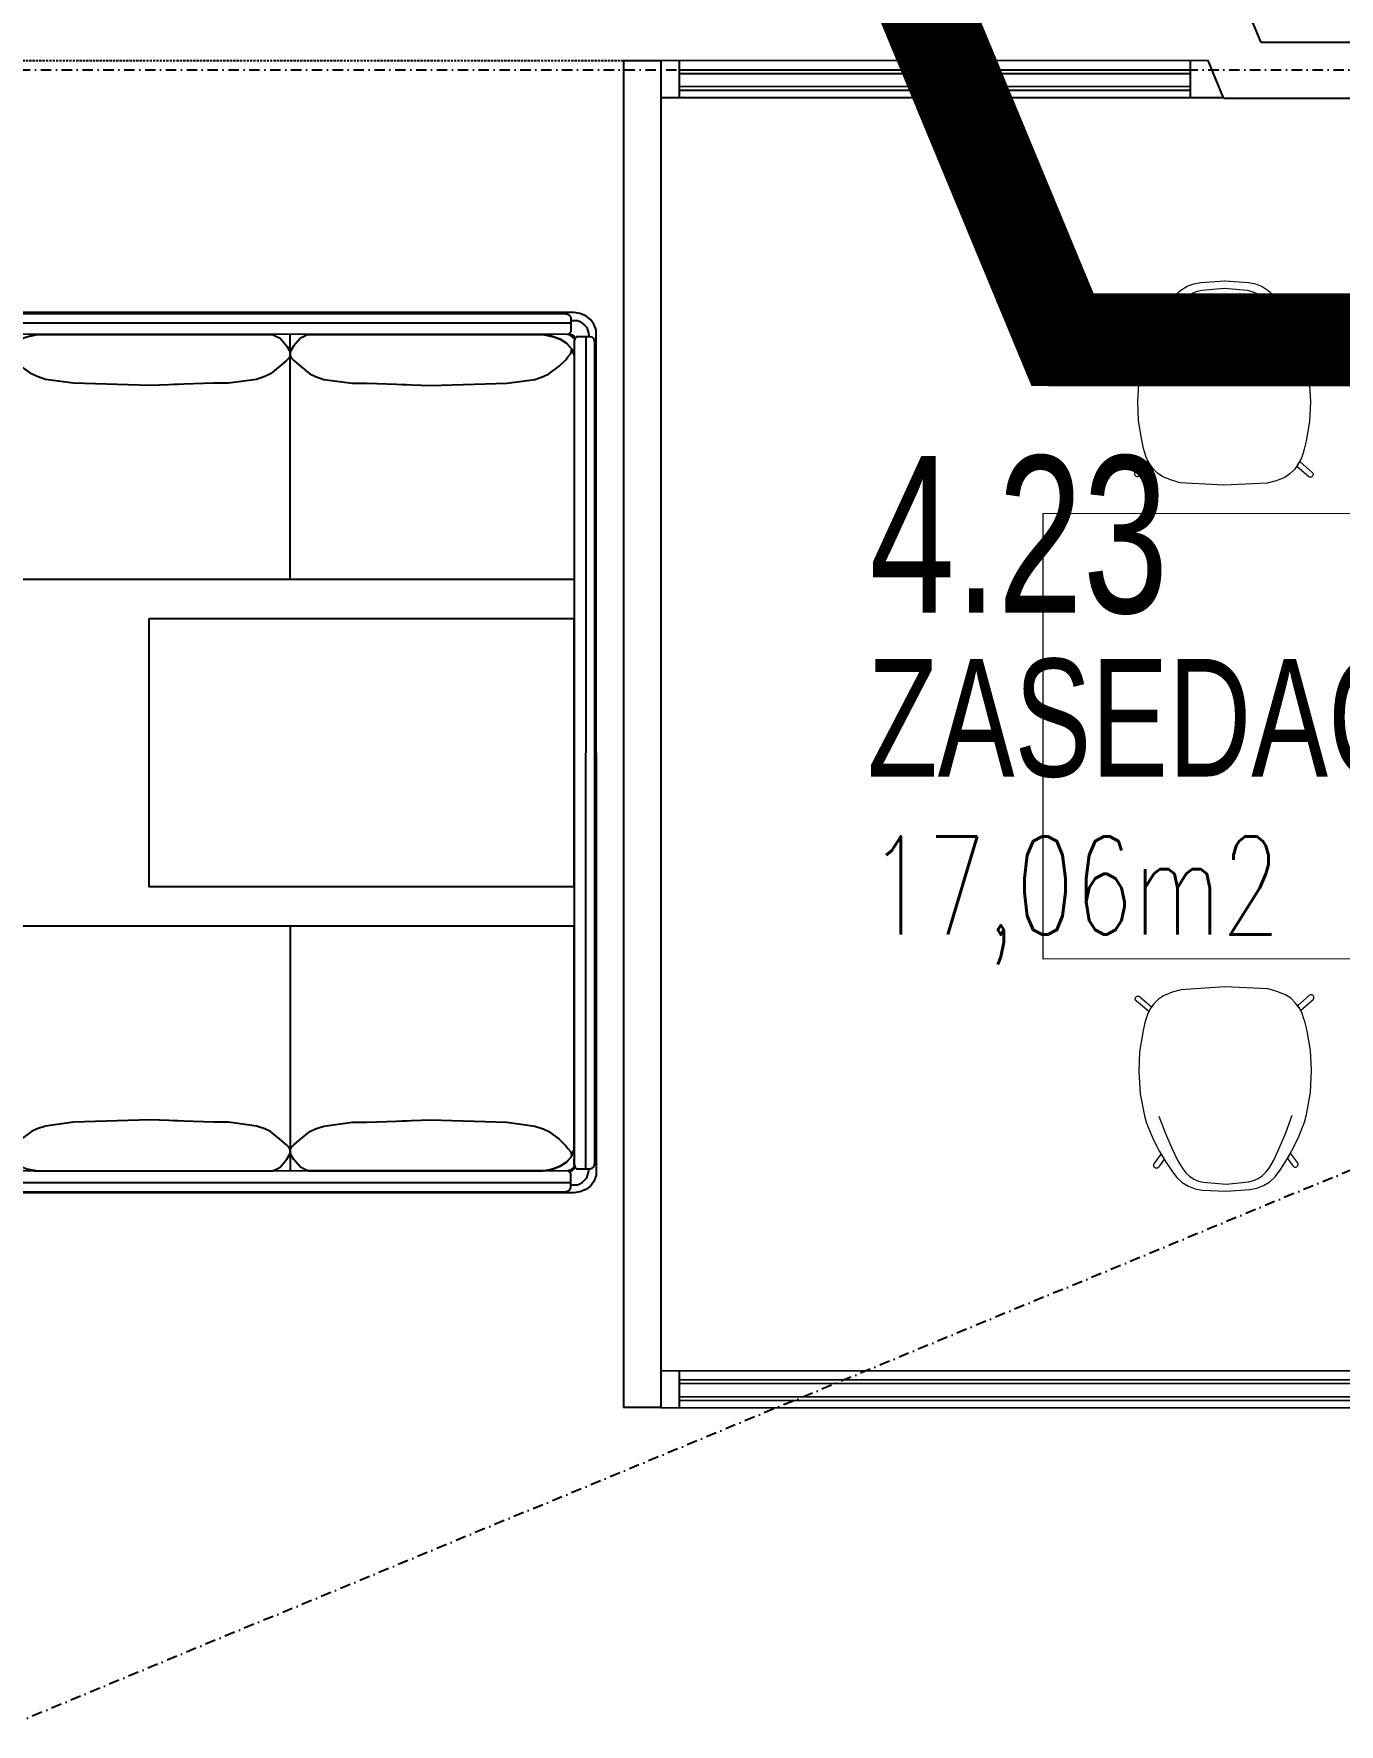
# Model space of a CAD drawing. Header units: millimetres. Extents: x -3035503 to 19821, y 792 to 235380.
# Drawn here: x -2969748 to -2966236, y 183233 to 187783 of the extents above; entities that cross this region are included whole.
import ezdxf

# ---------------------------------------------------------------- set-up
doc = ezdxf.new("R2010")
doc.units = ezdxf.units.MM
for name, pattern in [('AUSGEZOGEN', [0]), ('DA2', [0.45, 0.3, -0.15]), ('DD4', [0.8, 0.4, -0.2, 0, -0.2])]:
    doc.linetypes.add(name, pattern=pattern)
for name, color, linetype in [('ARCH_F-02-CO', 251, 'Continuous'), ('ARCH_F-04-CO', 3, 'Continuous'), ('ARCH_F-06-CO', 2, 'Continuous'), ('ARCH_F-08-CO', 252, 'Continuous'), ('ARCH_N-02-CO', 251, 'Continuous'), ('ARCH_O-06-CO', 8, 'DD4'), ('ARCH_Z-02-CO', 252, 'Continuous'), ('ARCH_Z-02-DA', 252, 'DA2'), ('ARCH_Z-06-CO', 252, 'Continuous'), ('E-04-CO', 3, 'Continuous')]:
    doc.layers.add(name, color=color, linetype=linetype)
doc.styles.add('Arial', font='arial.ttf', dxfattribs={"height": 220})
doc.styles.add('SIMPLEX', font='simplex.shx')

# ---------------------------------------------------------------- blocks, each defined once
blk = doc.blocks.new('TT')
at = {"layer": 'ARCH_N-02-CO', "linetype": 'Continuous'}
for p, q in [((-43853.5, -74917.5), (-43853.5, -74257.8)), ((-43853.5, -75850.8), (-43853.5, -76510.5))]:
    blk.add_line(p, q, dxfattribs=at)
for points in [[(-43089.2, -74199.2), (-44617.5, -74199.2), (-44633, -74202.3), (-44648.6, -74208.5), (-44661, -74217.8), (-44670.3, -74230.2), (-44676.5, -74245.8), (-44676.5, -74261.2), (-44676.5, -74889.8), (-44682.7, -74896), (-44685.9, -74905.3), (-44682.7, -74914.6), (-44676.5, -74924), (-44673.5, -74924), (-44673.5, -74924)], [(-43030.1, -75384.2), (-43030.1, -74261.2), (-43030.1, -74245.8), (-43036.5, -74230.2), (-43045.8, -74217.8), (-43058.2, -74208.5), (-43073.8, -74202.3), (-43089.2, -74199.2), (-43163.4, -74199.2)], [(-44658, -74264.4), (-44657.9, -74261.2), (-44656.3, -74248.8), (-44651.7, -74239.6), (-44645.5, -74233.4), (-44637.7, -74225.6), (-44626.8, -74220.9), (-44608.1, -74220.9)], [(-44618.5, -74269.6), (-44618.2, -74269.2), (-44606.6, -74260.6), (-44599.7, -74258.2)], [(-43806.3, -74258.2), (-43173.6, -74258.2), (-43145, -74264.3), (-43127.3, -74271.1), (-43109.9, -74281.6), (-43096.7, -74297.1), (-43089.4, -74316.1), (-43089.4, -74917.5), (-44617.5, -74917.5), (-44617.5, -74316.1), (-44610.3, -74297.1), (-44597, -74281.6), (-44579.7, -74271.1), (-44562, -74264.3), (-44533.4, -74258.2), (-43900.7, -74258.2)], [(-44154.6, -74393.2), (-44230.7, -74396.1), (-44436.2, -74389.2), (-44511.7, -74379.2), (-44534.4, -74371.7), (-44549.5, -74364.1), (-44577.2, -74343.9), (-44594.7, -74326.2), (-44600.1, -74318.7), (-44608.8, -74309.9), (-44611.2, -74298.2), (-44597.8, -74282.5), (-44579.7, -74271.1), (-44562, -74264.3), (-44542, -74258.2), (-44154.6, -74258.2)], [(-44608.1, -74227), (-43098.2, -74227)], [(-44166.2, -74258.2), (-43900.7, -74258.2), (-43890.8, -74263.4), (-43880.8, -74268.5), (-43862.3, -74289.8), (-43853.5, -74304.9), (-43853.5, -74316.2), (-43857.3, -74322.5), (-43863.5, -74328.8), (-43881.2, -74343.9), (-43906.4, -74364.1), (-43921.5, -74371.7), (-43944.2, -74379.2), (-44019.8, -74389.2), (-44060, -74389.2), (-44166.2, -74393.2)], [(-43540.8, -74258.2), (-43806.3, -74258.2), (-43816.2, -74263.4), (-43826.1, -74268.5), (-43844.7, -74289.8), (-43853.5, -74304.9), (-43853.5, -74316.2), (-43849.6, -74322.5), (-43843.4, -74328.8), (-43825.8, -74343.9), (-43800.5, -74364.1), (-43785.4, -74371.7), (-43762.7, -74379.2), (-43687.2, -74389.2), (-43646.9, -74389.2), (-43540.8, -74393.2)], [(-43552.3, -74393.2), (-43476.2, -74396.1), (-43270.8, -74389.2), (-43195.2, -74379.2), (-43172.5, -74371.7), (-43157.4, -74364.1), (-43129.7, -74343.9), (-43112.2, -74326.2), (-43106.8, -74318.7), (-43098.2, -74309.9), (-43095.7, -74298.2), (-43109.1, -74282.5), (-43127.3, -74271.1), (-43145, -74264.3), (-43164.9, -74258.2), (-43552.3, -74258.2)], [(-43088.5, -74269.6), (-43088.7, -74269.2), (-43100.4, -74260.6), (-43107.3, -74258.2)], [(-43104.4, -74257.5), (-43101.8, -74257.8), (-43099, -74257.9), (-43094.4, -74259.6), (-43089.5, -74263.8), (-43088.9, -74270.6), (-43089, -74275.4), (-43089, -74291.3)], [(-43098.9, -74220.9), (-43089.5, -74220.9), (-43080.2, -74220.9), (-43074.4, -74223.6), (-43067.5, -74227.6), (-43061.6, -74233.4), (-43055.4, -74239.6), (-43052.2, -74248.8), (-43050.6, -74255), (-43049.2, -74264.4)], [(-44648.6, -74264.4), (-44648.6, -75029.8)], [(-43058.3, -74264.4), (-43058.3, -75384.2)], [(-43030.1, -75384.2), (-43030.1, -76507.1), (-43030.1, -76522.5), (-43036.5, -76538.1), (-43045.8, -76550.5), (-43058.2, -76559.8), (-43073.8, -76566), (-43089.2, -76569.2), (-43163.4, -76569.2)], [(-43058.3, -76503.9), (-43058.3, -75384.2)], [(-44648.6, -76503.9), (-44648.6, -75738.5)], [(-44617.5, -75800.7), (-44617.5, -75800.8), (-44617.5, -76452.2), (-44610.3, -76471.3), (-44597, -76486.7), (-44579.7, -76497.2), (-44562, -76504), (-44533.4, -76510.1), (-43900.7, -76510.1)], [(-43089.2, -76569.2), (-44617.5, -76569.2), (-44633, -76566), (-44648.6, -76559.8), (-44661, -76550.5), (-44670.3, -76538.1), (-44676.5, -76522.5), (-44676.5, -76507.1), (-44676.5, -75878.5), (-44682.7, -75872.3), (-44685.9, -75863), (-44682.7, -75853.7), (-44676.5, -75844.3), (-44673.5, -75844.3), (-44673.5, -75844.3)], [(-43806.3, -76510.1), (-43173.6, -76510.1), (-43145, -76504), (-43127.3, -76497.2), (-43109.9, -76486.7), (-43096.7, -76471.3), (-43089.4, -76452.2), (-43089.4, -75850.8), (-44617.5, -75850.8), (-44617.5, -76452.2), (-44610.3, -76471.3), (-44597, -76486.7), (-44579.7, -76497.2), (-44562, -76504), (-44533.4, -76510.1), (-43900.7, -76510.1)], [(-44154.6, -76375.1), (-44230.7, -76372.2), (-44436.2, -76379.1), (-44511.7, -76389.1), (-44534.4, -76396.6), (-44549.5, -76404.2), (-44577.2, -76424.4), (-44594.7, -76442.1), (-44600.1, -76449.6), (-44608.8, -76458.4), (-44611.2, -76470.1), (-44597.8, -76485.8), (-44579.7, -76497.2), (-44562, -76504), (-44542, -76510.1), (-44154.6, -76510.1)], [(-44166.2, -76510.1), (-43900.7, -76510.1), (-43890.8, -76504.9), (-43880.8, -76499.8), (-43862.3, -76478.5), (-43853.5, -76463.4), (-43853.5, -76452.1), (-43857.3, -76445.8), (-43863.5, -76439.5), (-43881.2, -76424.4), (-43906.4, -76404.2), (-43921.5, -76396.6), (-43944.2, -76389.1), (-44019.8, -76379.1), (-44060, -76379.1), (-44166.2, -76375.1)], [(-43540.8, -76510.1), (-43806.3, -76510.1), (-43816.2, -76504.9), (-43826.1, -76499.8), (-43844.7, -76478.5), (-43853.5, -76463.4), (-43853.5, -76452.1), (-43849.6, -76445.8), (-43843.4, -76439.5), (-43825.8, -76424.4), (-43800.5, -76404.2), (-43785.4, -76396.6), (-43762.7, -76389.1), (-43687.2, -76379.1), (-43646.9, -76379.1), (-43540.8, -76375.1)], [(-43552.3, -76375.1), (-43476.2, -76372.2), (-43270.8, -76379.1), (-43195.2, -76389.1), (-43172.5, -76396.6), (-43157.4, -76404.2), (-43129.7, -76424.4), (-43112.2, -76442.1), (-43106.8, -76449.6), (-43098.2, -76458.4), (-43095.7, -76470.1), (-43109.1, -76485.8), (-43127.3, -76497.2), (-43145, -76504), (-43164.9, -76510.1), (-43552.3, -76510.1)], [(-43104.4, -76510.8), (-43101.8, -76510.5), (-43099, -76510.4), (-43094.4, -76508.7), (-43089.5, -76504.5), (-43088.9, -76497.7), (-43089, -76492.9), (-43089, -76477)], [(-44658, -76503.9), (-44657.9, -76507.1), (-44656.3, -76519.5), (-44651.7, -76528.7), (-44645.5, -76534.9), (-44637.7, -76542.7), (-44626.8, -76547.4), (-44608.1, -76547.4)], [(-44618.5, -76498.7), (-44618.2, -76499.1), (-44606.6, -76507.7), (-44599.7, -76510.1)], [(-43088.5, -76498.7), (-43088.7, -76499.1), (-43100.4, -76507.7), (-43107.3, -76510.1)], [(-43098.9, -76547.4), (-43089.5, -76547.4), (-43080.2, -76547.4), (-43074.4, -76544.7), (-43067.5, -76540.7), (-43061.6, -76534.9), (-43055.4, -76528.7), (-43052.2, -76519.5), (-43050.6, -76513.3), (-43049.2, -76503.9)], [(-44608.1, -76541.3), (-43098.2, -76541.3)]]:
    blk.add_lwpolyline(points, dxfattribs=at)
for points in [[(-44583.2, -74202.3), (-44583.2, -74202.3), (-43113.6, -74202.2), (-43104.4, -74204.7), (-43101.2, -74207.8), (-43098.2, -74214), (-43098.2, -74236.3), (-43098.2, -74251.3), (-43104.4, -74257.5), (-44604.9, -74258.2), (-44608.1, -74255), (-44608.1, -74211.6), (-44604.9, -74208.5), (-44601.9, -74205.4), (-44593.1, -74203.5)], [(-44661, -74264.4), (-44661, -74264.4), (-44623.7, -74264.4), (-44620.6, -74267.6), (-44617.5, -74270.6), (-44617.5, -75023.6), (-44617.5, -75026.8), (-44620.6, -75029.8), (-44648.6, -75029.8), (-44651.7, -75029.8), (-44667.3, -75029.8), (-44671.3, -75029.5), (-44673.5, -75026.9), (-44673.5, -75011.1), (-44673.5, -74280), (-44670.3, -74269), (-44665.7, -74266)], [(-43045.9, -74264.4), (-43045.9, -74264.4), (-43083.2, -74264.4), (-43086.3, -74267.6), (-43089, -74275.4), (-43089, -76492.9), (-43086.3, -76500.7), (-43083.2, -76503.9), (-43058.3, -76503.9), (-43054.9, -76503.9), (-43045.9, -76503.9), (-43041.3, -76502.3), (-43036.6, -76499.3), (-43033.5, -76488.3), (-43033.5, -74280), (-43036.6, -74269), (-43041.3, -74266)], [(-44234, -75024.2), (-44234, -75744.2), (-43089, -75744.2), (-43089, -75024.2)], [(-44661, -76503.9), (-44661, -76503.9), (-44623.7, -76503.9), (-44620.6, -76500.7), (-44617.5, -76497.7), (-44617.5, -75744.7), (-44617.5, -75741.5), (-44620.6, -75738.5), (-44648.6, -75738.5), (-44651.7, -75738.5), (-44667.3, -75738.5), (-44671.3, -75738.8), (-44673.5, -75741.4), (-44673.5, -75757.2), (-44673.5, -76488.3), (-44670.3, -76499.3), (-44665.7, -76502.3)], [(-44583.2, -76566), (-44583.2, -76566), (-43113.6, -76566.1), (-43104.4, -76563.6), (-43101.2, -76560.5), (-43098.2, -76554.3), (-43098.2, -76532), (-43098.2, -76517), (-43104.4, -76510.8), (-44604.9, -76510.1), (-44608.1, -76513.3), (-44608.1, -76556.7), (-44604.9, -76559.8), (-44601.9, -76562.9), (-44593.1, -76564.8)]]:
    blk.add_lwpolyline(points, close=True, dxfattribs=at)
blk = doc.blocks.new('WEWE')
at = {"layer": 'ARCH_N-02-CO', "linetype": 'AUSGEZOGEN', "lineweight": 20}
for p, q in [((-41440.1, -74128.6, 6520), (-41422.1, -74121.7, 6520)), ((-41422.1, -74121.7, 6520), (-41403.1, -74118, 6520)), ((-41403.1, -74118, 6520), (-41339, -74114.4, 6520)), ((-41403.1, -74118, 6520), (-41403.1, -74118, 6520)), ((-41339, -74114.4, 6520), (-41338.9, -74114.4, 6520)), ((-41338.9, -74114.4, 6520), (-41338.9, -74114.4, 6520)), ((-41338.9, -74114.4, 6520), (-41274.9, -74118.6, 6520)), ((-41274.9, -74118.6, 6520), (-41274.9, -74118.6, 6520)), ((-41274.9, -74118.6, 6520), (-41274.9, -74118.6, 6520)), ((-41274.9, -74118.6, 6520), (-41255.9, -74122.4, 6520)), ((-41255.9, -74122.4, 6520), (-41237.9, -74129.6, 6520)), ((-41499.8, -74192.7, 6520), (-41483.1, -74167, 6520)), ((-41483.1, -74167, 6520), (-41482.9, -74166.9, 6520)), ((-41482.9, -74166.9, 6520), (-41471.1, -74151.6, 6520)), ((-41482.9, -74166.9, 6520), (-41482.9, -74166.9, 6520)), ((-41471.1, -74151.6, 6520), (-41456.6, -74138.7, 6520)), ((-41456.6, -74138.7, 6520), (-41440.1, -74128.6, 6520)), ((-41455.3, -74175, 6520), (-41447, -74164.3, 6520)), ((-41447, -74164.3, 6520), (-41437, -74155.1, 6520)), ((-41437, -74155.1, 6520), (-41425.6, -74147.6, 6520)), ((-41425.6, -74147.6, 6520), (-41413.2, -74142.1, 6520)), ((-41413.2, -74142.1, 6520), (-41400, -74138.8, 6520)), ((-41400, -74138.8, 6520), (-41339.1, -74133.9, 6520)), ((-41400, -74138.8, 6520), (-41400, -74138.8, 6520)), ((-41339.1, -74133.9, 6520), (-41278.2, -74139.3, 6520)), ((-41278.2, -74139.3, 6520), (-41278.2, -74139.3, 6520)), ((-41278.2, -74139.3, 6520), (-41265, -74142.8, 6520)), ((-41265, -74142.8, 6520), (-41252.6, -74148.4, 6520)), ((-41252.6, -74148.4, 6520), (-41241.3, -74156, 6520)), ((-41241.3, -74156, 6520), (-41231.4, -74165.3, 6520)), ((-41237.9, -74129.6, 6520), (-41221.5, -74139.8, 6520)), ((-41231.4, -74165.3, 6520), (-41223.2, -74176.1, 6520)), ((-41221.5, -74139.8, 6520), (-41207.2, -74152.8, 6520)), ((-41207.2, -74152.8, 6520), (-41195.5, -74168.2, 6520)), ((-41533.5, -74183.3, 6520), (-41533.7, -74184.6, 6520)), ((-41533.7, -74184.6, 6520), (-41533.7, -74184.6, 6520)), ((-41533.7, -74184.6, 6520), (-41533.6, -74185.8, 6520)), ((-41533.6, -74185.8, 6520), (-41533.3, -74187, 6520)), ((-41533.2, -74182, 6520), (-41533.5, -74183.3, 6520)), ((-41533.3, -74187, 6520), (-41532.8, -74188.2, 6520)), ((-41532.6, -74180.8, 6520), (-41533.2, -74182, 6520)), ((-41532.8, -74188.2, 6520), (-41532.1, -74189.2, 6520)), ((-41531.9, -74179.8, 6520), (-41532.6, -74180.8, 6520)), ((-41532.1, -74189.2, 6520), (-41513.4, -74214.9, 6520)), ((-41530.9, -74178.8, 6520), (-41531.9, -74179.8, 6520)), ((-41529.9, -74178.1, 6520), (-41530.9, -74178.8, 6520)), ((-41528.7, -74177.5, 6520), (-41529.9, -74178.1, 6520)), ((-41527.4, -74177.2, 6520), (-41528.7, -74177.5, 6520)), ((-41526.1, -74177.1, 6520), (-41527.4, -74177.2, 6520)), ((-41524.6, -74177.2, 6520), (-41526.1, -74177.1, 6520)), ((-41526.1, -74177.1, 6520), (-41526.1, -74177.1, 6520)), ((-41523.2, -74177.7, 6520), (-41524.6, -74177.2, 6520)), ((-41522, -74178.4, 6520), (-41523.2, -74177.7, 6520)), ((-41520.8, -74179.3, 6520), (-41522, -74178.4, 6520)), ((-41519.9, -74180.4, 6520), (-41520.8, -74179.3, 6520)), ((-41504.9, -74201, 6520), (-41519.9, -74180.4, 6520)), ((-41519.9, -74180.4, 6520), (-41519.9, -74180.4, 6520)), ((-41517.5, -74221.8, 6520), (-41499.8, -74192.7, 6520)), ((-41513.4, -74214.9, 6520), (-41504.9, -74201, 6520)), ((-41484.6, -74230.7, 6520), (-41468.5, -74196.8, 6520)), ((-41468.5, -74196.8, 6520), (-41455.3, -74175, 6520)), ((-41455.3, -74175, 6520), (-41455.3, -74175, 6520)), ((-41223.2, -74176.1, 6520), (-41210.2, -74197.9, 6520)), ((-41210.2, -74197.9, 6520), (-41194.4, -74232.1, 6520)), ((-41195.5, -74168.2, 6520), (-41195.4, -74168.4, 6520)), ((-41195.4, -74168.4, 6520), (-41178.9, -74194.1, 6520)), ((-41178.9, -74194.1, 6520), (-41161.4, -74223.4, 6520)), ((-41173.8, -74202.6, 6520), (-41158.7, -74182.1, 6520)), ((-41165.5, -74216.5, 6520), (-41173.8, -74202.6, 6520)), ((-41146.6, -74191, 6520), (-41165.5, -74216.5, 6520)), ((-41158.7, -74182.1, 6520), (-41157.7, -74180.9, 6520)), ((-41158.7, -74182.1, 6520), (-41158.7, -74182.1, 6520)), ((-41157.7, -74180.9, 6520), (-41156.6, -74180, 6520)), ((-41156.6, -74180, 6520), (-41155.3, -74179.4, 6520)), ((-41155.3, -74179.4, 6520), (-41153.9, -74178.9, 6520)), ((-41153.9, -74178.9, 6520), (-41152.4, -74178.8, 6520)), ((-41152.4, -74178.8, 6520), (-41152.4, -74178.8, 6520)), ((-41152.4, -74178.8, 6520), (-41151, -74179, 6520)), ((-41151, -74179, 6520), (-41149.6, -74179.4, 6520)), ((-41149.6, -74179.4, 6520), (-41148.3, -74180.1, 6520)), ((-41148.3, -74180.1, 6520), (-41147.1, -74181, 6520)), ((-41147.1, -74181, 6520), (-41146.2, -74182.2, 6520)), ((-41145.9, -74190, 6520), (-41146.6, -74191, 6520)), ((-41146.2, -74182.2, 6520), (-41145.5, -74183.5, 6520)), ((-41145.4, -74188.8, 6520), (-41145.9, -74190, 6520)), ((-41145.5, -74183.5, 6520), (-41145.1, -74184.9, 6520)), ((-41145.1, -74187.6, 6520), (-41145.4, -74188.8, 6520)), ((-41145.1, -74184.9, 6520), (-41144.9, -74186.4, 6520)), ((-41144.9, -74186.4, 6520), (-41145.1, -74187.6, 6520)), ((-41144.9, -74186.4, 6520), (-41144.9, -74186.4, 6520)), ((-41552.1, -74298, 6520), (-41534.6, -74255.3, 6520)), ((-41534.6, -74255.3, 6520), (-41517.5, -74221.8, 6520)), ((-41501.9, -74270, 6520), (-41484.6, -74230.7, 6520)), ((-41194.4, -74232.1, 6520), (-41177.4, -74271.5, 6520)), ((-41161.4, -74223.4, 6520), (-41144.7, -74257.1, 6520)), ((-41144.7, -74257.1, 6520), (-41127.5, -74300, 6520)), ((-41557.9, -74318.2, 6520), (-41552.1, -74298, 6520)), ((-41519.1, -74316.9, 6520), (-41501.9, -74270, 6520)), ((-41177.4, -74271.5, 6520), (-41160.7, -74318.5, 6520)), ((-41127.5, -74300, 6520), (-41122, -74320.2, 6520)), ((-41569.1, -74377.4, 6520), (-41557.9, -74318.5, 6520)), ((-41557.9, -74318.5, 6520), (-41557.9, -74318.2, 6520)), ((-41122, -74320.2, 6520), (-41121.9, -74320.5, 6520)), ((-41121.9, -74320.5, 6520), (-41121.9, -74320.5, 6520)), ((-41121.9, -74320.5, 6520), (-41111.3, -74379.5, 6520)), ((-41573, -74437.2, 6520), (-41569.1, -74377.4, 6520)), ((-41111.3, -74379.5, 6520), (-41108, -74439.3, 6520)), ((-41573, -74437.7, 6520), (-41573, -74437.2, 6520)), ((-41573, -74437.2, 6520), (-41573, -74437.2, 6520)), ((-41570.4, -74490.6, 6520), (-41573, -74437.7, 6520)), ((-41108, -74439.9, 6520), (-41111, -74492.7, 6520)), ((-41108, -74439.3, 6520), (-41108, -74439.9, 6520)), ((-41108, -74439.9, 6520), (-41108, -74439.9, 6520)), ((-41562.1, -74543, 6520), (-41570.4, -74490.6, 6520)), ((-41111, -74492.7, 6520), (-41119.8, -74545, 6520)), ((-41562.1, -74543.2, 6520), (-41562.1, -74543, 6520)), ((-41562.1, -74543, 6520), (-41562.1, -74543, 6520)), ((-41557.3, -74565.2, 6520), (-41562.1, -74543.2, 6520)), ((-41554.4, -74574.7, 6520), (-41557.3, -74565.2, 6520)), ((-41549.2, -74590.9, 6520), (-41554.4, -74574.7, 6520)), ((-41127.8, -74576.7, 6520), (-41133.1, -74592.9, 6520)), ((-41124.8, -74567.2, 6520), (-41127.8, -74576.6, 6520)), ((-41127.8, -74576.6, 6520), (-41127.8, -74576.7, 6520)), ((-41127.8, -74576.7, 6520), (-41127.8, -74576.7, 6520)), ((-41119.8, -74545.2, 6520), (-41124.8, -74567.2, 6520)), ((-41119.8, -74545, 6520), (-41119.8, -74545.2, 6520)), ((-41545.6, -74598.7, 6520), (-41579.4, -74627.4, 6520)), ((-41569.3, -74638.6, 6520), (-41537.7, -74611.7, 6520)), ((-41541.5, -74606.1, 6520), (-41549.2, -74590.9, 6520)), ((-41537.7, -74611.7, 6520), (-41545.6, -74598.7, 6520)), ((-41531.4, -74619.8, 6520), (-41541.5, -74606.1, 6520)), ((-41519.3, -74631.7, 6520), (-41531.4, -74619.8, 6520)), ((-41151.2, -74621.5, 6520), (-41163.5, -74633.3, 6520)), ((-41141, -74607.9, 6520), (-41151.2, -74621.5, 6520)), ((-41144.8, -74613.5, 6520), (-41136.8, -74600.6, 6520)), ((-41113.5, -74640.7, 6520), (-41144.8, -74613.5, 6520)), ((-41133.1, -74592.9, 6520), (-41141, -74607.9, 6520)), ((-41136.8, -74600.6, 6520), (-41103.3, -74629.6, 6520)), ((-41581.7, -74631.7, 6520), (-41581.8, -74633, 6520)), ((-41581.8, -74633, 6520), (-41581.8, -74633, 6520)), ((-41581.8, -74633, 6520), (-41581.7, -74634.3, 6520)), ((-41581.4, -74630.5, 6520), (-41581.7, -74631.7, 6520)), ((-41581.7, -74634.3, 6520), (-41581.4, -74635.5, 6520)), ((-41580.9, -74629.4, 6520), (-41581.4, -74630.5, 6520)), ((-41581.4, -74635.5, 6520), (-41580.8, -74636.7, 6520)), ((-41580.2, -74628.3, 6520), (-41580.9, -74629.4, 6520)), ((-41580.8, -74636.7, 6520), (-41580.1, -74637.8, 6520)), ((-41579.4, -74627.4, 6520), (-41580.2, -74628.3, 6520)), ((-41580.1, -74637.8, 6520), (-41579.2, -74638.7, 6520)), ((-41579.4, -74627.4, 6520), (-41579.4, -74627.4, 6520)), ((-41579.2, -74638.7, 6520), (-41578.1, -74639.5, 6520)), ((-41578.1, -74639.5, 6520), (-41576.9, -74640, 6520)), ((-41576.9, -74640, 6520), (-41575.7, -74640.4, 6520)), ((-41575.7, -74640.4, 6520), (-41574.4, -74640.5, 6520)), ((-41574.4, -74640.5, 6520), (-41573, -74640.4, 6520)), ((-41574.4, -74640.5, 6520), (-41574.4, -74640.5, 6520)), ((-41573, -74640.4, 6520), (-41571.6, -74640, 6520)), ((-41571.6, -74640, 6520), (-41570.4, -74639.4, 6520)), ((-41570.4, -74639.4, 6520), (-41569.3, -74638.6, 6520)), ((-41505.4, -74641.5, 6520), (-41519.3, -74631.7, 6520)), ((-41482.4, -74650.8, 6520), (-41505.4, -74641.5, 6520)), ((-41505.4, -74641.5, 6520), (-41505.4, -74641.5, 6520)), ((-41458.5, -74657.5, 6520), (-41482.4, -74650.8, 6520)), ((-41341.5, -74664.4, 6520), (-41458.5, -74657.5, 6520)), ((-41458.5, -74657.5, 6520), (-41458.5, -74657.5, 6520)), ((-41458.5, -74657.5, 6520), (-41458.5, -74657.5, 6520)), ((-41224.4, -74658.6, 6520), (-41341.5, -74664.4, 6520)), ((-41341.5, -74664.4, 6520), (-41341.5, -74664.4, 6520)), ((-41341.5, -74664.4, 6520), (-41341.5, -74664.4, 6520)), ((-41200.5, -74652.1, 6520), (-41224.4, -74658.6, 6520)), ((-41224.4, -74658.6, 6520), (-41224.4, -74658.6, 6520)), ((-41177.5, -74643, 6520), (-41200.5, -74652.1, 6520)), ((-41163.5, -74633.3, 6520), (-41177.5, -74643, 6520)), ((-41177.5, -74643, 6520), (-41177.5, -74643, 6520)), ((-41177.5, -74643, 6520), (-41177.5, -74643, 6520)), ((-41112.4, -74641.5, 6520), (-41113.5, -74640.7, 6520)), ((-41111.2, -74642.1, 6520), (-41112.4, -74641.5, 6520)), ((-41109.8, -74642.5, 6520), (-41111.2, -74642.1, 6520)), ((-41108.4, -74642.6, 6520), (-41109.8, -74642.5, 6520)), ((-41107, -74642.5, 6520), (-41108.4, -74642.6, 6520)), ((-41108.4, -74642.6, 6520), (-41108.4, -74642.6, 6520)), ((-41105.6, -74642.1, 6520), (-41107, -74642.5, 6520)), ((-41104.3, -74641.4, 6520), (-41105.6, -74642.1, 6520)), ((-41103.1, -74640.5, 6520), (-41104.3, -74641.4, 6520)), ((-41103.3, -74629.6, 6520), (-41103.3, -74629.6, 6520)), ((-41103.3, -74629.6, 6520), (-41102.5, -74630.5, 6520)), ((-41102.2, -74639.3, 6520), (-41103.1, -74640.5, 6520)), ((-41102.5, -74630.5, 6520), (-41101.8, -74631.6, 6520)), ((-41101.5, -74638, 6520), (-41102.2, -74639.3, 6520)), ((-41101.8, -74631.6, 6520), (-41101.3, -74632.7, 6520)), ((-41101, -74636.6, 6520), (-41101.5, -74638, 6520)), ((-41101.3, -74632.7, 6520), (-41101, -74633.9, 6520)), ((-41101, -74633.9, 6520), (-41100.9, -74635.2, 6520)), ((-41100.9, -74635.2, 6520), (-41101, -74636.6, 6520)), ((-41100.9, -74635.2, 6520), (-41100.9, -74635.2, 6520)), ((-41827.8, -74740.3, -14120), (-39271.3, -74736.4, -14120)), ((-41827.8, -75940.3, -14120), (-41827.8, -74740.3, -14120)), ((-39271.3, -75936.4, -14120), (-41827.8, -75940.3, -14120)), ((-41480.2, -76028.8, 6520), (-41503.2, -76038.2, 6520)), ((-41456.4, -76022, 6520), (-41480.2, -76028.8, 6520)), ((-41456.3, -76022, 6520), (-41456.4, -76022, 6520)), ((-41456.4, -76022, 6520), (-41456.4, -76022, 6520)), ((-41339.4, -76014.8, 6520), (-41456.3, -76022, 6520)), ((-41222.3, -76020.2, 6520), (-41339.4, -76014.8, 6520)), ((-41339.4, -76014.8, 6520), (-41339.4, -76014.8, 6520)), ((-41339.4, -76014.8, 6520), (-41339.4, -76014.8, 6520)), ((-41198.4, -76026.6, 6520), (-41222.3, -76020.2, 6520)), ((-41222.3, -76020.2, 6520), (-41222.3, -76020.2, 6520)), ((-41175.3, -76035.7, 6520), (-41198.4, -76026.6, 6520)), ((-41579.6, -76047, 6520), (-41579.5, -76045.7, 6520)), ((-41579.5, -76048.2, 6520), (-41579.6, -76047, 6520)), ((-41579.6, -76047, 6520), (-41579.6, -76047, 6520)), ((-41579.5, -76045.7, 6520), (-41579.2, -76044.4, 6520)), ((-41579.2, -76049.4, 6520), (-41579.5, -76048.2, 6520)), ((-41579.2, -76044.4, 6520), (-41578.7, -76043.2, 6520)), ((-41578.7, -76050.5, 6520), (-41579.2, -76049.4, 6520)), ((-41578.7, -76043.2, 6520), (-41577.9, -76042.1, 6520)), ((-41578, -76051.6, 6520), (-41578.7, -76050.5, 6520)), ((-41577.2, -76052.5, 6520), (-41578, -76051.6, 6520)), ((-41577.9, -76042.1, 6520), (-41577, -76041.2, 6520)), ((-41543.3, -76081.1, 6520), (-41577.2, -76052.5, 6520)), ((-41577.2, -76052.5, 6520), (-41577.2, -76052.5, 6520)), ((-41577, -76041.2, 6520), (-41575.9, -76040.4, 6520)), ((-41575.9, -76040.4, 6520), (-41574.8, -76039.9, 6520)), ((-41574.8, -76039.9, 6520), (-41573.5, -76039.5, 6520)), ((-41573.5, -76039.5, 6520), (-41572.2, -76039.4, 6520)), ((-41572.2, -76039.4, 6520), (-41572.2, -76039.4, 6520)), ((-41572.2, -76039.4, 6520), (-41570.8, -76039.5, 6520)), ((-41570.8, -76039.5, 6520), (-41569.5, -76039.9, 6520)), ((-41569.5, -76039.9, 6520), (-41568.2, -76040.5, 6520)), ((-41568.2, -76040.5, 6520), (-41567.1, -76041.3, 6520)), ((-41567.1, -76041.3, 6520), (-41535.5, -76068, 6520)), ((-41539.2, -76073.7, 6520), (-41546.9, -76088.9, 6520)), ((-41535.5, -76068, 6520), (-41543.3, -76081.1, 6520)), ((-41529.2, -76060, 6520), (-41539.2, -76073.7, 6520)), ((-41517.1, -76048, 6520), (-41529.2, -76060, 6520)), ((-41503.2, -76038.2, 6520), (-41517.1, -76048, 6520)), ((-41503.2, -76038.2, 6520), (-41503.2, -76038.2, 6520)), ((-41161.3, -76045.3, 6520), (-41175.3, -76035.7, 6520)), ((-41175.3, -76035.7, 6520), (-41175.3, -76035.7, 6520)), ((-41175.3, -76035.7, 6520), (-41175.3, -76035.7, 6520)), ((-41149, -76057, 6520), (-41161.3, -76045.3, 6520)), ((-41138.7, -76070.6, 6520), (-41149, -76057, 6520)), ((-41111.3, -76037.8, 6520), (-41142.5, -76065, 6520)), ((-41142.5, -76065, 6520), (-41134.5, -76078, 6520)), ((-41130.8, -76085.7, 6520), (-41138.7, -76070.6, 6520)), ((-41134.5, -76078, 6520), (-41101.1, -76048.8, 6520)), ((-41110.2, -76037, 6520), (-41111.3, -76037.8, 6520)), ((-41109, -76036.3, 6520), (-41110.2, -76037, 6520)), ((-41107.7, -76035.9, 6520), (-41109, -76036.3, 6520)), ((-41106.3, -76035.8, 6520), (-41107.7, -76035.9, 6520)), ((-41104.8, -76035.9, 6520), (-41106.3, -76035.8, 6520)), ((-41106.3, -76035.8, 6520), (-41106.3, -76035.8, 6520)), ((-41103.4, -76036.3, 6520), (-41104.8, -76035.9, 6520)), ((-41102.1, -76037, 6520), (-41103.4, -76036.3, 6520)), ((-41100.9, -76038, 6520), (-41102.1, -76037, 6520)), ((-41101.1, -76048.8, 6520), (-41100.3, -76047.9, 6520)), ((-41101.1, -76048.8, 6520), (-41101.1, -76048.8, 6520)), ((-41100, -76039.1, 6520), (-41100.9, -76038, 6520)), ((-41100.3, -76047.9, 6520), (-41099.6, -76046.8, 6520)), ((-41099.3, -76040.4, 6520), (-41100, -76039.1, 6520)), ((-41099.6, -76046.8, 6520), (-41099.1, -76045.7, 6520)), ((-41098.9, -76041.8, 6520), (-41099.3, -76040.4, 6520)), ((-41099.1, -76045.7, 6520), (-41098.8, -76044.5, 6520)), ((-41098.7, -76043.3, 6520), (-41098.9, -76041.8, 6520)), ((-41098.8, -76044.5, 6520), (-41098.7, -76043.3, 6520)), ((-41098.7, -76043.3, 6520), (-41098.7, -76043.3, 6520)), ((-41554.9, -76114.7, 6520), (-41559.6, -76136.6, 6520)), ((-41552, -76105.1, 6520), (-41554.9, -76114.7, 6520)), ((-41546.9, -76088.9, 6520), (-41552, -76105.1, 6520)), ((-41125.5, -76101.8, 6520), (-41130.8, -76085.7, 6520)), ((-41125.4, -76101.9, 6520), (-41125.5, -76101.8, 6520)), ((-41125.5, -76101.8, 6520), (-41125.5, -76101.8, 6520)), ((-41122.4, -76111.3, 6520), (-41125.4, -76101.9, 6520)), ((-41117.4, -76133.2, 6520), (-41122.4, -76111.3, 6520)), ((-41559.6, -76136.9, 6520), (-41567.7, -76189.2, 6520)), ((-41559.6, -76136.6, 6520), (-41559.6, -76136.9, 6520)), ((-41559.6, -76136.9, 6520), (-41559.6, -76136.9, 6520)), ((-41117.3, -76133.5, 6520), (-41117.4, -76133.2, 6520)), ((-41108.4, -76185.7, 6520), (-41117.3, -76133.5, 6520)), ((-41567.7, -76189.2, 6520), (-41570.2, -76242.2, 6520)), ((-41105.2, -76238.6, 6520), (-41108.4, -76185.7, 6520)), ((-41570.2, -76242.2, 6520), (-41570.2, -76242.7, 6520)), ((-41570.2, -76242.7, 6520), (-41570.2, -76242.7, 6520)), ((-41570.2, -76242.7, 6520), (-41566.1, -76302.5, 6520)), ((-41108.3, -76299, 6520), (-41105.2, -76239.1, 6520)), ((-41105.2, -76239.1, 6520), (-41105.2, -76238.6, 6520)), ((-41105.2, -76238.6, 6520), (-41105.2, -76238.6, 6520)), ((-41566.1, -76302.5, 6520), (-41554.7, -76361.4, 6520)), ((-41118.7, -76358, 6520), (-41108.3, -76299, 6520)), ((-41554.7, -76361.4, 6520), (-41554.7, -76361.6, 6520)), ((-41554.7, -76361.6, 6520), (-41548.9, -76381.8, 6520)), ((-41548.9, -76381.8, 6520), (-41531.2, -76424.4, 6520)), ((-41516, -76362.8, 6520), (-41498.6, -76409.6, 6520)), ((-41174.1, -76407.1, 6520), (-41157.5, -76360.1, 6520)), ((-41141.3, -76421.4, 6520), (-41124.3, -76378.5, 6520)), ((-41124.3, -76378.5, 6520), (-41118.8, -76358.3, 6520)), ((-41118.8, -76358.3, 6520), (-41118.7, -76358, 6520)), ((-41118.7, -76358, 6520), (-41118.7, -76358, 6520)), ((-41531.2, -76424.4, 6520), (-41514.1, -76458, 6520)), ((-41498.6, -76409.6, 6520), (-41481.2, -76448.9, 6520)), ((-41191, -76446.7, 6520), (-41174.1, -76407.1, 6520)), ((-41157.9, -76455.2, 6520), (-41141.3, -76421.4, 6520)), ((-41528.5, -76490.5, 6520), (-41509.9, -76464.8, 6520)), ((-41501.4, -76478.6, 6520), (-41516.3, -76499.3, 6520)), ((-41514.1, -76458, 6520), (-41496.2, -76487, 6520)), ((-41509.9, -76464.8, 6520), (-41501.4, -76478.6, 6520)), ((-41496.2, -76487, 6520), (-41479.4, -76512.6, 6520)), ((-41481.2, -76448.9, 6520), (-41465, -76482.8, 6520)), ((-41465, -76482.8, 6520), (-41451.7, -76504.5, 6520)), ((-41219.6, -76502.7, 6520), (-41206.6, -76480.8, 6520)), ((-41206.6, -76480.8, 6520), (-41191, -76446.7, 6520)), ((-41191.7, -76510.3, 6520), (-41175.3, -76484.5, 6520)), ((-41175.3, -76484.5, 6520), (-41157.9, -76455.2, 6520)), ((-41162, -76462.1, 6520), (-41170.3, -76476.1, 6520)), ((-41170.3, -76476.1, 6520), (-41155.1, -76496.5, 6520)), ((-41143, -76487.6, 6520), (-41162, -76462.1, 6520)), ((-41142.3, -76488.6, 6520), (-41143, -76487.6, 6520)), ((-41141.8, -76489.7, 6520), (-41142.3, -76488.6, 6520)), ((-41530.1, -76495.2, 6520), (-41530, -76493.9, 6520)), ((-41529.9, -76496.5, 6520), (-41530.1, -76495.2, 6520)), ((-41530.1, -76495.2, 6520), (-41530.1, -76495.2, 6520)), ((-41530, -76493.9, 6520), (-41529.7, -76492.7, 6520)), ((-41529.6, -76497.7, 6520), (-41529.9, -76496.5, 6520)), ((-41529.7, -76492.7, 6520), (-41529.2, -76491.6, 6520)), ((-41529, -76498.9, 6520), (-41529.6, -76497.7, 6520)), ((-41529.2, -76491.6, 6520), (-41528.5, -76490.5, 6520)), ((-41528.3, -76500, 6520), (-41529, -76498.9, 6520)), ((-41527.3, -76500.9, 6520), (-41528.3, -76500, 6520)), ((-41526.2, -76501.7, 6520), (-41527.3, -76500.9, 6520)), ((-41525.1, -76502.2, 6520), (-41526.2, -76501.7, 6520)), ((-41523.8, -76502.5, 6520), (-41525.1, -76502.2, 6520)), ((-41522.5, -76502.6, 6520), (-41523.8, -76502.5, 6520)), ((-41521, -76502.5, 6520), (-41522.5, -76502.6, 6520)), ((-41522.5, -76502.6, 6520), (-41522.5, -76502.6, 6520)), ((-41519.6, -76502.1, 6520), (-41521, -76502.5, 6520)), ((-41518.4, -76501.4, 6520), (-41519.6, -76502.1, 6520)), ((-41517.2, -76500.5, 6520), (-41518.4, -76501.4, 6520)), ((-41516.3, -76499.3, 6520), (-41517.2, -76500.5, 6520)), ((-41516.3, -76499.3, 6520), (-41516.3, -76499.3, 6520)), ((-41479.4, -76512.6, 6520), (-41479.3, -76512.7, 6520)), ((-41479.3, -76512.7, 6520), (-41479.3, -76512.7, 6520)), ((-41479.3, -76512.7, 6520), (-41467.4, -76528, 6520)), ((-41467.4, -76528, 6520), (-41452.9, -76540.8, 6520)), ((-41451.7, -76504.5, 6520), (-41451.7, -76504.5, 6520)), ((-41451.7, -76504.5, 6520), (-41443.3, -76515.2, 6520)), ((-41443.3, -76515.2, 6520), (-41433.3, -76524.4, 6520)), ((-41433.3, -76524.4, 6520), (-41421.9, -76531.8, 6520)), ((-41421.9, -76531.8, 6520), (-41409.4, -76537.3, 6520)), ((-41261.3, -76536.1, 6520), (-41248.9, -76530.5, 6520)), ((-41248.9, -76530.5, 6520), (-41237.7, -76522.9, 6520)), ((-41237.7, -76522.9, 6520), (-41227.8, -76513.5, 6520)), ((-41227.8, -76513.5, 6520), (-41219.6, -76502.7, 6520)), ((-41217.8, -76539, 6520), (-41203.5, -76525.9, 6520)), ((-41203.5, -76525.9, 6520), (-41191.9, -76510.5, 6520)), ((-41191.9, -76510.5, 6520), (-41191.7, -76510.3, 6520)), ((-41155.1, -76496.5, 6520), (-41155.1, -76496.5, 6520)), ((-41155.1, -76496.5, 6520), (-41154.1, -76497.7, 6520)), ((-41154.1, -76497.7, 6520), (-41153, -76498.6, 6520)), ((-41153, -76498.6, 6520), (-41151.7, -76499.2, 6520)), ((-41151.7, -76499.2, 6520), (-41150.3, -76499.6, 6520)), ((-41150.3, -76499.6, 6520), (-41148.8, -76499.8, 6520)), ((-41148.8, -76499.8, 6520), (-41147.4, -76499.6, 6520)), ((-41148.8, -76499.8, 6520), (-41148.8, -76499.8, 6520)), ((-41147.4, -76499.6, 6520), (-41146, -76499.2, 6520)), ((-41146, -76499.2, 6520), (-41144.7, -76498.5, 6520)), ((-41144.7, -76498.5, 6520), (-41143.5, -76497.5, 6520)), ((-41143.5, -76497.5, 6520), (-41142.6, -76496.4, 6520)), ((-41142.6, -76496.4, 6520), (-41141.9, -76495.1, 6520)), ((-41141.9, -76495.1, 6520), (-41141.5, -76493.7, 6520)), ((-41141.5, -76490.9, 6520), (-41141.8, -76489.7, 6520)), ((-41141.4, -76492.2, 6520), (-41141.5, -76490.9, 6520)), ((-41141.5, -76493.7, 6520), (-41141.4, -76492.2, 6520)), ((-41141.4, -76492.2, 6520), (-41141.4, -76492.2, 6520)), ((-41452.9, -76540.8, 6520), (-41436.4, -76550.8, 6520)), ((-41436.4, -76550.8, 6520), (-41418.3, -76557.7, 6520)), ((-41418.3, -76557.7, 6520), (-41399.3, -76561.3, 6520)), ((-41409.4, -76537.3, 6520), (-41396.3, -76540.6, 6520)), ((-41399.3, -76561.3, 6520), (-41399.3, -76561.3, 6520)), ((-41399.3, -76561.3, 6520), (-41335.2, -76564.8, 6520)), ((-41396.3, -76540.6, 6520), (-41396.3, -76540.6, 6520)), ((-41396.3, -76540.6, 6520), (-41335.3, -76545.3, 6520)), ((-41335.3, -76545.3, 6520), (-41274.4, -76539.6, 6520)), ((-41335.2, -76564.8, 6520), (-41335.1, -76564.8, 6520)), ((-41335.1, -76564.8, 6520), (-41271.1, -76560.3, 6520)), ((-41335.1, -76564.8, 6520), (-41335.1, -76564.8, 6520)), ((-41274.4, -76539.6, 6520), (-41261.3, -76536.1, 6520)), ((-41274.4, -76539.6, 6520), (-41274.4, -76539.6, 6520)), ((-41271.1, -76560.3, 6520), (-41252.1, -76556.5, 6520)), ((-41271.1, -76560.3, 6520), (-41271.1, -76560.3, 6520)), ((-41271.1, -76560.3, 6520), (-41271.1, -76560.3, 6520)), ((-41252.1, -76556.5, 6520), (-41234.2, -76549.3, 6520)), ((-41234.2, -76549.3, 6520), (-41217.8, -76539, 6520))]:
    blk.add_line(p, q, dxfattribs=at)
blk = doc.blocks.new('BNVFG')
at = {"layer": 'ARCH_N-02-CO'}
blk.add_blockref('WEWE', (0, 0), dxfattribs=at)
blk = doc.blocks.new('sdfdsf')
at = {"layer": 'ARCH_N-02-CO', "linetype": 'DA2', "ltscale": 10}
for p, q in [((-20816.8, -10247.7), (-20428.8, -10086.9)), ((-20510.6, -10986.8), (-20122.6, -10826)), ((-20204.4, -11725.8), (-19816.4, -11565)), ((-19898.1, -12464.9), (-19510.1, -12304.1))]:
    blk.add_line(p, q, dxfattribs=at)
at = {"layer": 'ARCH_N-02-CO'}
blk.add_lwpolyline([(-19203.9, -13043.2), (-20735.1, -9347.9), (-21123.1, -9508.6), (-19591.9, -13204), (-19203.9, -13043.2)], dxfattribs=at)
blk = doc.blocks.new('MIST1')
at = {"style": 'Arial'}
blk.add_attdef('CISLO', (-0.309, 0), '', height=4, dxfattribs=at)
at = {"layer": 'ARCH_F-02-CO', "style": 'SIMPLEX'}
blk.add_attdef('PODLAHA', (0, -12.5), '', height=2.5, dxfattribs=at)
at = {"layer": 'ARCH_F-04-CO', "style": 'SIMPLEX'}
blk.add_attdef('PLOCHA', (0, -8.5), '', height=2.5, dxfattribs=at)
at = {"layer": 'ARCH_F-06-CO', "style": 'Arial'}
blk.add_attdef('MIST', (-0.309, -4.5), '', height=3, dxfattribs=at)

msp = doc.modelspace()

# ---------------------------------------------------------------- linework, layer by layer
at = {"layer": 'ARCH_O-06-CO', "linetype": 'DD4', "ltscale": 70}
for p, q in [((-2925204.8, 201707.2), (-2980451.5, 178823.2)), ((-2980444.6, 187685.8), (-2885768.5, 187685.8))]:
    msp.add_line(p, q, dxfattribs=at)
at = {"layer": 'ARCH_Z-02-CO'}
for p, q in [((-2966588.2, 187711), (-2968061.4, 187710.8)), ((-2968011.4, 187710.8), (-2968011.4, 187610.8)), ((-2966636.4, 187711), (-2966636.4, 187611)), ((-2966546.8, 187611), (-2966588.2, 187711)), ((-2968011.4, 187686.6), (-2966636.4, 187686.6)), ((-2968011.4, 187676.6), (-2966636.4, 187676.6)), ((-2966546.8, 187611), (-2968061.4, 187610.8)), ((-2966636.4, 187641), (-2968011.4, 187640.8)), ((-2966636.4, 187631), (-2968011.4, 187630.8)), ((-2968061.3, 184185.2), (-2964063, 184183.6)), ((-2968011.4, 184185.1), (-2968011.4, 184085.2)), ((-2968011.4, 184160.9), (-2964163.2, 184159.3)), ((-2968011.4, 184150.9), (-2964163.2, 184149.3)), ((-2968011.4, 184115.1), (-2964163.1, 184113.6)), ((-2968011.4, 184105.1), (-2964163.1, 184103.6)), ((-2968061.4, 184085.2), (-2964063, 184083.6))]:
    msp.add_line(p, q, dxfattribs=at)
at = {"layer": 'ARCH_Z-02-DA', "ltscale": 20}
msp.add_line((-2968161.4, 187710.8), (-2971213.6, 187710.8), dxfattribs=at)
at = {"layer": 'ARCH_Z-06-CO'}
for p, q in [((-2966445.5, 187759.6), (-2968532.9, 192797.3)), ((-2968161.4, 187710.8), (-2968161.4, 184085.2)), ((-2968061.4, 187710.8), (-2968161.4, 187710.8)), ((-2968061.4, 187710.8), (-2968061.4, 184085.2)), ((-2968061.4, 184085.2), (-2968161.4, 184085.2))]:
    msp.add_line(p, q, dxfattribs=at)
msp.add_lwpolyline([(-2966545.7, 187609.6), (-2965954.9, 187609.6), (-2965954.9, 187759.6), (-2966445.5, 187759.6)], dxfattribs=at)
at = {"layer": 'E-04-CO', "color": 240, "linetype": 'DA2', "ltscale": 150, "true_color": 0xf9063f, "const_width": 250}
msp.add_lwpolyline([(-2937437.3, 206544.2), (-2935254.8, 201277.1), (-2935254.8, 194935), (-2940804.8, 194935), (-2940804.8, 192935.8), (-2942279.7, 192935.8), (-2942279.8, 189711.8), (-2948779.8, 189709), (-2948779.8, 186956.5), (-2966980, 186959.7), (-2969578.3, 193230.2)], close=True, dxfattribs=at)

# ---------------------------------------------------------------- block references
at = {"layer": 'ARCH_F-08-CO'}
ref = msp.add_blockref('MIST1', (-2965748.9, 186224.6), dxfattribs=dict(at, xscale=-126.72, yscale=126.72, zscale=126.72, rotation=359.9999999999997))
ref.add_attrib('CISLO', '4.23', (-2967499.5, 186224.6), dxfattribs={"layer": '0', "height": 422.4, "rotation": 0, "style": 'Arial', "width": 0.7})
ref.add_attrib('MIST', 'ZASEDACÍ MÍST.', (-2967505, 185783.9), dxfattribs={"layer": 'ARCH_F-06-CO', "height": 316.8, "rotation": 0, "style": 'Arial', "width": 0.7})
ref.add_attrib('PLOCHA', '17,06m2', (-2967502.5, 185358.5), dxfattribs={"layer": 'ARCH_F-04-CO', "height": 264, "rotation": 0, "style": 'SIMPLEX', "width": 0.7})
at = {"layer": 'ARCH_N-02-CO', "xscale": -1, "rotation": 45.00000206540257}
msp.add_blockref('sdfdsf', (-2989239.7, 183514.8), dxfattribs=at)
at = {"layer": 'ARCH_N-02-CO'}
for name in ['BNVFG', 'TT']:
    msp.add_blockref(name, (-2925204.8, 261232.2), dxfattribs=at)

doc.saveas('drawing.dxf')
